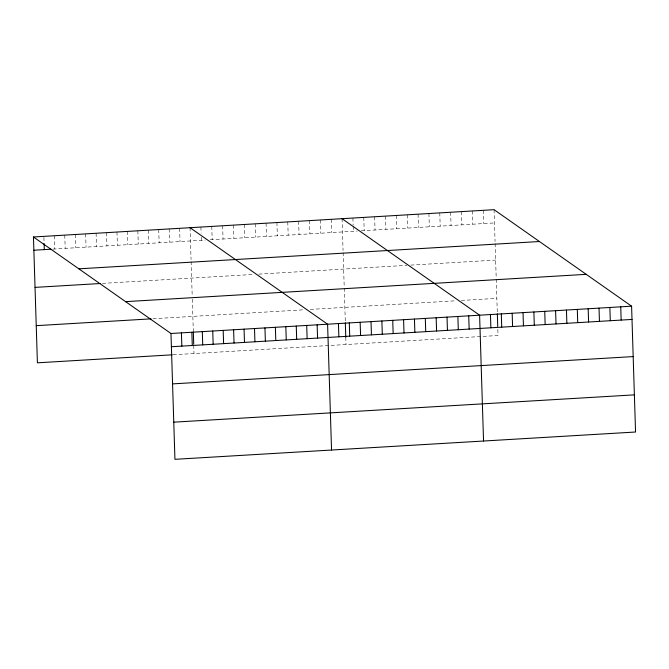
<?xml version="1.0" encoding="UTF-8"?>
<svg xmlns="http://www.w3.org/2000/svg" width="669" height="669" viewBox="0 0 669 669"><rect width="100%" height="100%" fill="white"/><g stroke="black" fill="none" stroke-linecap="round" stroke-linejoin="round"><path stroke-width="0.5" stroke-dasharray="3.35 2.51" d="M52.851 249.111L205.283 240.071M210.217 239.778L357.279 231.064M361.227 230.83L494.475 222.928M102.424 283.388L253.827 274.415M258.761 274.123L406.811 265.342M410.758 265.108L495.645 260.082M152.984 318.745L304.378 309.764M310.299 309.413L455.397 300.816M461.317 300.465L496.85 298.357M173.129 354.771L498.02 335.512L497.728 326.221M494.065 209.681L495.06 241.501M495.127 243.566L496.214 278.262M496.247 279.216L497.301 312.808M483.202 210.325L483.62 223.571M472.347 210.969L472.766 224.215M461.493 211.613L461.903 224.859M450.63 212.257L451.048 225.503M439.776 212.901L440.194 226.147M428.921 213.545L429.331 226.791M418.058 214.189L418.476 227.435M407.204 214.833L407.622 228.079M396.349 215.477L396.759 228.723M385.486 216.12L385.904 229.367M374.632 216.764L375.05 230.011M363.777 217.408L364.187 230.654M352.914 218.052L353.14 225.185M353.173 226.197L353.332 231.298M342.06 218.696L343.063 250.515M343.122 252.581L344.217 287.269M344.242 288.23L345.304 321.814M345.789 337.293L346.015 344.518M331.205 219.34L331.623 232.578M320.342 219.984L320.76 233.222M309.488 220.628L309.906 233.866M298.633 221.272L299.051 234.51M287.77 221.907L288.188 235.154M276.916 222.551L277.334 235.797M266.061 223.195L266.479 236.441M255.198 223.839L255.617 237.085M244.344 224.483L244.762 237.729M233.489 225.127L233.907 238.373M222.626 225.771L223.045 239.017M211.772 226.415L212.19 239.661M200.917 227.059L201.11 233.172M201.235 237.244L201.336 240.305M190.055 227.703L191.058 259.522M191.125 261.587L192.212 296.283M192.304 299.152L193.299 330.829M193.751 345.271L194.01 353.533M179.618 228.321L180.036 241.568M169.173 228.94L169.592 242.186M158.737 229.559L159.155 242.805M148.292 230.178L148.71 243.424M137.856 230.797L138.274 244.043M127.411 231.415L127.829 244.662M116.975 232.034L117.393 245.28M106.53 232.653L106.948 245.899M96.093 233.272L96.512 246.518M85.649 233.891L86.067 247.137M75.212 234.51L75.63 247.756M64.768 235.128L65.186 248.375M54.331 235.747L54.749 248.993M43.92 237.386L44.079 242.479"/><path stroke-width="1" d="M33.45 236.985L494.065 209.681L631.595 306.185L635.55 432.015L174.935 459.319L170.98 333.488L33.45 236.985L37.405 362.815L172.184 354.821M33.868 250.231L50.953 249.219M78.833 268.829L539.448 241.526M35.031 287.386L100.526 283.505M125.596 301.644L586.211 274.34M36.235 325.661L151.085 318.854M170.98 333.488L631.595 306.185M171.398 346.734L632.013 319.431M172.569 383.889L633.183 356.585M173.773 422.164L634.379 394.861M342.06 218.696L479.598 315.199L483.545 441.022M190.055 227.703L327.593 324.206L331.548 450.036M620.74 306.828L621.158 320.075M609.877 307.472L610.295 320.719M599.023 308.116L599.441 321.363M588.168 308.76L588.586 322.006M577.305 309.404L577.723 322.65M566.451 310.048L566.869 323.294M555.596 310.692L556.014 323.938M544.742 311.336L545.151 324.582M533.879 311.98L534.297 325.226M523.024 312.624L523.442 325.87M512.17 313.268L512.579 326.514M501.307 313.912L501.725 327.158M497.335 313.836L497.728 326.221M490.452 314.555L490.87 327.802M468.735 315.843L469.153 329.089M457.88 316.487L458.298 329.725M447.026 317.131L447.436 330.369M436.163 317.775L436.581 331.013M425.308 318.419L425.727 331.657M414.454 319.054L414.864 332.301M403.591 319.698L404.009 332.945M392.736 320.342L393.155 333.588M381.882 320.986L382.292 334.232M371.019 321.63L371.437 334.876M360.165 322.274L360.583 335.52M349.31 322.918L349.72 336.164M345.329 322.851L345.789 337.293M338.447 323.562L338.865 336.808M317.148 324.825L317.566 338.071M306.711 325.443L307.13 338.69M296.267 326.062L296.685 339.308M285.83 326.681L286.248 339.927M275.385 327.3L275.804 340.546M264.949 327.919L265.367 341.165M254.504 328.538L254.922 341.784M244.068 329.156L244.486 342.403M233.623 329.775L234.041 343.021M223.187 330.394L223.605 343.64M212.742 331.013L213.16 344.259M202.306 331.632L202.724 344.878M193.333 331.857L193.717 344.242M191.861 332.25L192.279 345.497M181.424 332.869L181.843 346.116M44.112 243.499L44.305 249.612"/></g></svg>
